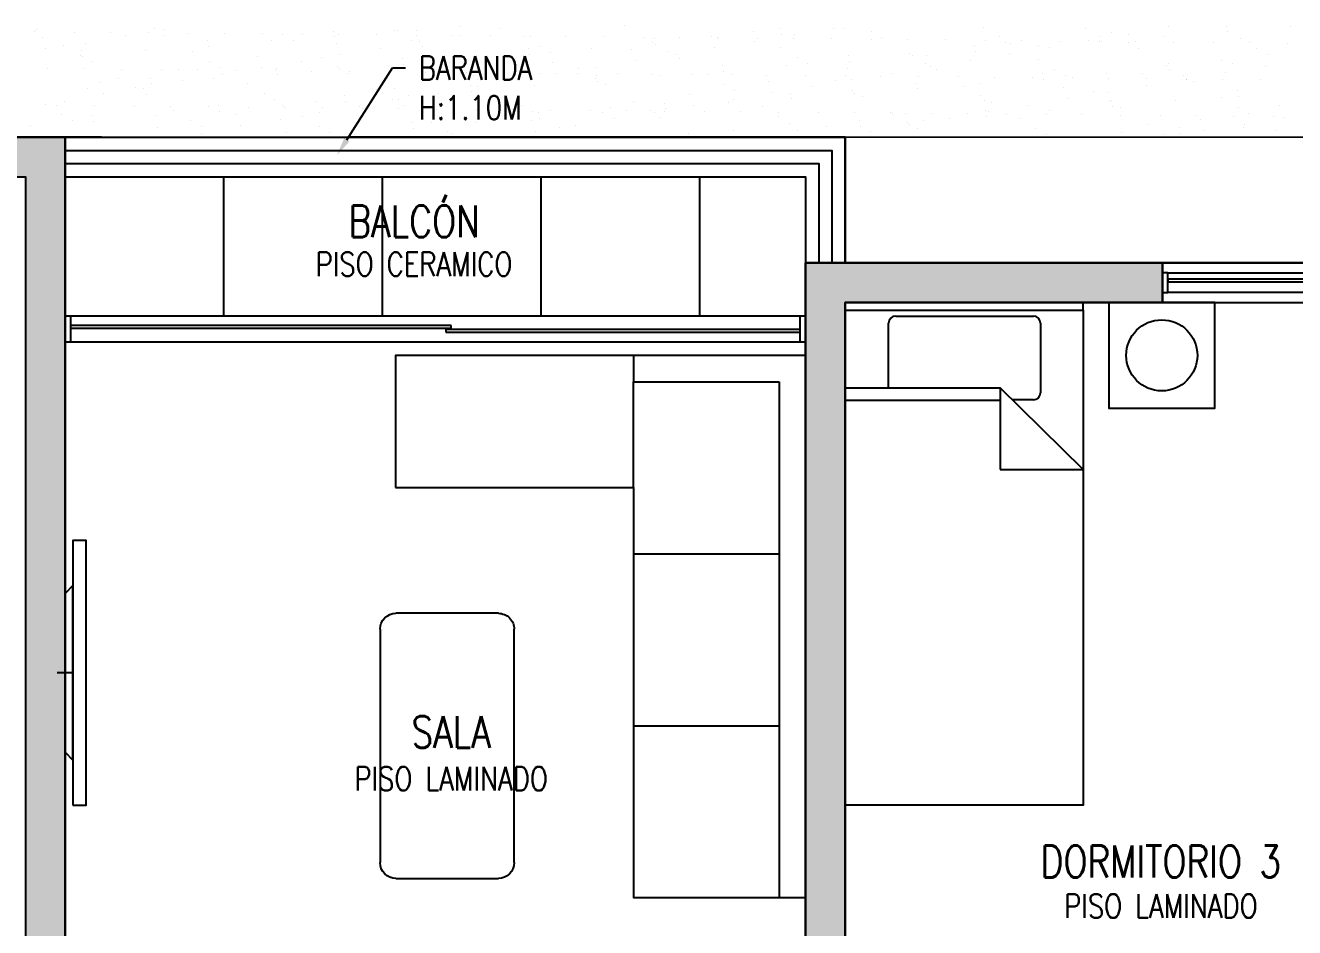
# Model space of a CAD drawing. Header units: millimetres. Extents: x -3 to 53, y -269 to 39.
# Drawn here: x 12 to 16.799, y 33.062 to 36.472 of the extents above; entities that cross this region are included whole.
import ezdxf
from ezdxf import colors
from ezdxf.entities.mleader import LeaderData, LeaderLine
from ezdxf.enums import TextEntityAlignment as Align
from ezdxf.math import Vec2, Vec3
from ezdxf.xclip import XClip

# ---------------------------------------------------------------- set-up
doc = ezdxf.new("R2010")
doc.units = ezdxf.units.MM
doc.header["$LTSCALE"] = 15
doc.header["$XCLIPFRAME"] = 2
doc.linetypes.add('ACAD_ISO07W100', pattern=[3, 0, -3])
doc.linetypes.add('HIDDEN2', pattern=[0.1875, 0.125, -0.0625])
doc.layers.get('0').update_dxf_attribs({"color": 250})
for name, color, linetype in [('A-BARANDAS', 250, 'Continuous'), ('A-EST HATCH', 250, 'Continuous'), ('A-EST PLACAS', 250, 'Continuous'), ('A-EST VIGAS', 250, 'HIDDEN2'), ('A-HATCH', 250, 'Continuous'), ('A-MOBILIARIO', 250, 'Continuous'), ('A-MURO BAJO', 251, 'Continuous'), ('A-PROYECCIONES', 250, 'HIDDEN2'), ('A-TEXTO-ACABADO PISO', 250, 'Continuous'), ('A-TEXTO-AMBIENTE', 252, 'Continuous'), ('A-TEXTO-INDICACIONES', 250, 'Continuous'), ('DLP_MOBILIARIO FIJO', 250, 'Continuous'), ('DLP_VERDE', 250, 'Continuous')]:
    doc.layers.add(name, color=color, linetype=linetype)
doc.layers.add('A-MUROS', color=252, linetype='Continuous', lineweight=30)
doc.styles.add('R80', font='ARIALN.TTF', dxfattribs={"height": 2.03})
doc.styles.add('ROMANS', font='romans.shx', dxfattribs={"width": 0.8})
doc.styles.add('TXT_COTAS', font='romans.shx', dxfattribs={"width": 0.8})

# ---------------------------------------------------------------- blocks, each defined once
blk = doc.blocks.new('A$C9f73720c')
at = {"layer": 'A-MURO BAJO'}
blk.add_line((40.2339, 92.2777, 0), (45.2023, 108.5564, 0), dxfattribs=at)
at = {"layer": 'DLP_VERDE', "linetype": 'Continuous'}
for p, q in [((42.981, 102.7139), (42.981, 102.7139)), ((43.0391, 102.6844), (43.0391, 102.6844)), ((43.0246, 102.568), (43.0246, 102.568)), ((43.059, 102.5996), (43.059, 102.5996)), ((43.0978, 102.5797), (43.0978, 102.5797)), ((43.2577, 102.5867), (43.2577, 102.5867)), ((43.3021, 102.5886), (43.3021, 102.5886)), ((42.9709, 102.5188), (42.9709, 102.5188)), ((42.9957, 102.5466), (42.9957, 102.5466)), ((43.142, 102.5473), (43.142, 102.5473)), ((43.2903, 102.5543), (43.2903, 102.5543)), ((43.3418, 102.5492), (43.3418, 102.5492)), ((42.9108, 102.483), (42.9108, 102.483)), ((42.9328, 102.4801), (42.9328, 102.4801)), ((43.252, 102.4669), (43.252, 102.4669)), ((42.9551, 102.4177), (42.9551, 102.4177)), ((43.0312, 102.4275), (43.0312, 102.4275)), ((43.0518, 102.4645), (43.0518, 102.4645)), ((43.0756, 102.4294), (43.0756, 102.4294)), ((43.1558, 102.4508), (43.1558, 102.4508)), ((43.1779, 102.4479), (43.1779, 102.4479)), ((43.2176, 102.4353), (43.2176, 102.4353)), ((43.2843, 102.4385), (43.2843, 102.4385)), ((43.2969, 102.4322), (43.2969, 102.4322)), ((43.0985, 102.4095), (43.0985, 102.4095)), ((43.1638, 102.3861), (43.1638, 102.3861)), ((43.2448, 102.4102), (43.2448, 102.4102)), ((43.0578, 102.2793), (43.0578, 102.2793)), ((43.0579, 102.2806), (43.0579, 102.2806)), ((43.074, 102.3038), (43.074, 102.3038)), ((43.2177, 102.2863), (43.2177, 102.2863)), ((43.2621, 102.2882), (43.2621, 102.2882)), ((42.8491, 102.2702), (42.8491, 102.2702)), ((42.8777, 102.2473), (42.8777, 102.2473)), ((42.9096, 102.2736), (42.9096, 102.2736)), ((42.9817, 102.2336), (42.9817, 102.2336)), ((43.0037, 102.2307), (43.0037, 102.2307)), ((43.0396, 102.2723), (43.0396, 102.2723)), ((43.2014, 102.2724), (43.2014, 102.2724)), ((42.9859, 102.223), (42.9859, 102.223)), ((43.1227, 102.215), (43.1227, 102.215)), ((43.2267, 102.2013), (43.2267, 102.2013)), ((43.2487, 102.1984), (43.2487, 102.1984)), ((42.8662, 102.1358), (42.8662, 102.1358)), ((42.8961, 102.1407), (42.8961, 102.1407)), ((43.0124, 102.1365), (43.0124, 102.1365)), ((43.1607, 102.1435), (43.1607, 102.1435)), ((43.2326, 102.1396), (43.2326, 102.1396)), ((42.8313, 102.1201), (42.8313, 102.1201)), ((42.8617, 102.1092), (42.8617, 102.1092)), ((42.9912, 102.1271), (42.9912, 102.1271)), ((43.0356, 102.129), (43.0356, 102.129)), ((43.1789, 102.0903), (43.1789, 102.0903)), ((42.8079, 102.06), (42.8079, 102.06)), ((42.8075, 102.0164), (42.8075, 102.0164)), ((42.8255, 102.0069), (42.8255, 102.0069)), ((42.8296, 102.0135), (42.8296, 102.0135)), ((42.9485, 101.9978), (42.9485, 101.9978)), ((42.969, 101.9987), (42.969, 101.9987)), ((43.0891, 102.008), (43.0891, 102.008)), ((43.1153, 101.9994), (43.1153, 101.9994)), ((43.1777, 101.9859), (43.1777, 101.9859)), ((42.7647, 101.9679), (42.7647, 101.9679)), ((42.8091, 101.9698), (42.8091, 101.9698)), ((43.0178, 101.9789), (43.0178, 101.9789)), ((43.0525, 101.9841), (43.0525, 101.9841)), ((43.0547, 101.9765), (43.0547, 101.9765)), ((43.0746, 101.9812), (43.0746, 101.9812)), ((43.0009, 101.9273), (43.0009, 101.9273)), ((42.7801, 101.8628), (42.7801, 101.8628)), ((42.9111, 101.845), (42.9111, 101.845)), ((42.9284, 101.8698), (42.9284, 101.8698)), ((43.0718, 101.8616), (43.0718, 101.8616)), ((42.7914, 101.8197), (42.7914, 101.8197)), ((42.8767, 101.8135), (42.8767, 101.8135)), ((42.9512, 101.8267), (42.9512, 101.8267)), ((42.9956, 101.8287), (42.9956, 101.8287)), ((42.7744, 101.7806), (42.7744, 101.7806)), ((42.823, 101.7642), (42.823, 101.7642)), ((42.8784, 101.7669), (42.8784, 101.7669)), ((42.9004, 101.764), (42.9004, 101.764)), ((43.0194, 101.7484), (43.0194, 101.7484)), ((42.7366, 101.725), (42.7366, 101.725)), ((42.8829, 101.7257), (42.8829, 101.7257)), ((43.0312, 101.7327), (43.0312, 101.7327)), ((43.1041, 101.7123), (43.1041, 101.7123)), ((42.6987, 101.6504), (42.6987, 101.6504)), ((42.7247, 101.6675), (42.7247, 101.6675)), ((42.7332, 101.6819), (42.7332, 101.6819)), ((42.7691, 101.6694), (42.7691, 101.6694)), ((42.9779, 101.6786), (42.9779, 101.6786)), ((43.0697, 101.6808), (43.0697, 101.6808)), ((43.0159, 101.6315), (43.0159, 101.6315)), ((42.645, 101.6011), (42.645, 101.6011)), ((42.696, 101.5962), (42.696, 101.5962)), ((42.8395, 101.5879), (42.8395, 101.5879)), ((42.9858, 101.5886), (42.9858, 101.5886)), ((42.7042, 101.5497), (42.7042, 101.5497)), ((42.7263, 101.5468), (42.7263, 101.5468)), ((42.7514, 101.5194), (42.7514, 101.5194)), ((42.8452, 101.5312), (42.8452, 101.5312)), ((42.8917, 101.5177), (42.8917, 101.5177)), ((42.9112, 101.5263), (42.9112, 101.5263)), ((42.9261, 101.5492), (42.9261, 101.5492)), ((42.9493, 101.5175), (42.9493, 101.5175)), ((42.9556, 101.5283), (42.9556, 101.5283)), ((42.9713, 101.5146), (42.9713, 101.5146)), ((42.7989, 101.4591), (42.7989, 101.4591)), ((42.838, 101.4684), (42.838, 101.4684)), ((42.6506, 101.452), (42.6506, 101.452)), ((42.9423, 101.4508), (42.9423, 101.4508)), ((42.6847, 101.3671), (42.6847, 101.3671)), ((42.7292, 101.3691), (42.7292, 101.3691)), ((42.7482, 101.3862), (42.7482, 101.3862)), ((42.9379, 101.3782), (42.9379, 101.3782)), ((42.6071, 101.3142), (42.6071, 101.3142)), ((42.6711, 101.314), (42.6711, 101.314)), ((42.7138, 101.3546), (42.7138, 101.3546)), ((42.7534, 101.3149), (42.7534, 101.3149)), ((42.9017, 101.3219), (42.9017, 101.3219)), ((42.66, 101.3054), (42.66, 101.3054)), ((42.7751, 101.3003), (42.7751, 101.3003)), ((42.7971, 101.2974), (42.7971, 101.2974)), ((42.9161, 101.2817), (42.9161, 101.2817)), ((42.5702, 101.2231), (42.5702, 101.2231)), ((42.7114, 101.219), (42.7114, 101.219)), ((42.8712, 101.226), (42.8712, 101.226)), ((42.9067, 101.2219), (42.9067, 101.2219)), ((42.9157, 101.2279), (42.9157, 101.2279)), ((42.9412, 101.2535), (42.9412, 101.2535)), ((42.5358, 101.1916), (42.5358, 101.1916)), ((42.5665, 101.1854), (42.5665, 101.1854)), ((42.71, 101.1771), (42.71, 101.1771)), ((42.853, 101.1727), (42.853, 101.1727)), ((42.8562, 101.1778), (42.8562, 101.1778)), ((42.4969, 101.0968), (42.4969, 101.0968)), ((42.6009, 101.0831), (42.6009, 101.0831)), ((42.623, 101.0802), (42.623, 101.0802)), ((42.7632, 101.0904), (42.7632, 101.0904)), ((42.8979, 101.0778), (42.8979, 101.0778)), ((42.4849, 101.0598), (42.4849, 101.0598)), ((42.521, 101.0412), (42.521, 101.0412)), ((42.6448, 101.0668), (42.6448, 101.0668)), ((42.6693, 101.0483), (42.6693, 101.0483)), ((42.6892, 101.0687), (42.6892, 101.0687)), ((42.7288, 101.0589), (42.7288, 101.0589)), ((42.742, 101.0645), (42.742, 101.0645)), ((42.8128, 101.04), (42.8128, 101.04)), ((42.846, 101.0508), (42.846, 101.0508)), ((42.868, 101.0479), (42.868, 101.0479)), ((42.6751, 101.0096), (42.6751, 101.0096)), ((42.4627, 100.9095), (42.4627, 100.9095)), ((42.4776, 100.9035), (42.4776, 100.9035)), ((42.5508, 100.8958), (42.5508, 100.8958)), ((42.5853, 100.9273), (42.5853, 100.9273)), ((42.6239, 100.9041), (42.6239, 100.9041)), ((42.6714, 100.9186), (42.6714, 100.9186)), ((42.7722, 100.9112), (42.7722, 100.9112)), ((42.8313, 100.9256), (42.8313, 100.9256)), ((42.4268, 100.8659), (42.4268, 100.8659)), ((42.4488, 100.863), (42.4488, 100.863)), ((42.4971, 100.8466), (42.4971, 100.8466)), ((42.5678, 100.8473), (42.5678, 100.8473)), ((42.6718, 100.8336), (42.6718, 100.8336)), ((42.6938, 100.8307), (42.6938, 100.8307)), ((42.7782, 100.7946), (42.7782, 100.7946)), ((42.8128, 100.815), (42.8128, 100.815)), ((42.4073, 100.7643), (42.4073, 100.7643)), ((42.437, 100.7746), (42.437, 100.7746)), ((42.4449, 100.7594), (42.4449, 100.7594)), ((42.5804, 100.7664), (42.5804, 100.7664)), ((42.6048, 100.7664), (42.6048, 100.7664)), ((42.6492, 100.7683), (42.6492, 100.7683)), ((42.7267, 100.767), (42.7267, 100.767)), ((42.7438, 100.7631), (42.7438, 100.7631)), ((42.6901, 100.7139), (42.6901, 100.7139)), ((42.3783, 100.6072), (42.3783, 100.6072)), ((42.3915, 100.6304), (42.3915, 100.6304)), ((42.3936, 100.6301), (42.3936, 100.6301)), ((42.4227, 100.6091), (42.4227, 100.6091)), ((42.4976, 100.6164), (42.4976, 100.6164)), ((42.5197, 100.6135), (42.5197, 100.6135)), ((42.5398, 100.6375), (42.5398, 100.6375)), ((42.5659, 100.6001), (42.5659, 100.6001)), ((42.6003, 100.6316), (42.6003, 100.6316)), ((42.6314, 100.6182), (42.6314, 100.6182)), ((42.6387, 100.5978), (42.6387, 100.5978)), ((42.6833, 100.6292), (42.6833, 100.6292)), ((42.5121, 100.5508), (42.5121, 100.5508)), ((42.7427, 100.5841), (42.7427, 100.5841)), ((42.7647, 100.5812), (42.7647, 100.5812)), ((42.6427, 100.5004), (42.6427, 100.5004)), ((42.3481, 100.4927), (42.3481, 100.4927)), ((42.4049, 100.459), (42.4049, 100.459)), ((42.4223, 100.4685), (42.4223, 100.4685)), ((42.4944, 100.4933), (42.4944, 100.4933)), ((42.5648, 100.466), (42.5648, 100.466)), ((42.6092, 100.4679), (42.6092, 100.4679)), ((42.3879, 100.437), (42.3879, 100.437)), ((42.7051, 100.4181), (42.7051, 100.4181)), ((42.3075, 100.3638), (42.3075, 100.3638)), ((42.3235, 100.3992), (42.3235, 100.3992)), ((42.3342, 100.3877), (42.3342, 100.3877)), ((42.3455, 100.3963), (42.3455, 100.3963)), ((42.4509, 100.3556), (42.4509, 100.3556)), ((42.4645, 100.3806), (42.4645, 100.3806)), ((42.5685, 100.3669), (42.5685, 100.3669)), ((42.5905, 100.364), (42.5905, 100.364)), ((42.5972, 100.3562), (42.5972, 100.3562)), ((42.3383, 100.3068), (42.3383, 100.3068)), ((42.3827, 100.3087), (42.3827, 100.3087)), ((42.5914, 100.3178), (42.5914, 100.3178)), ((42.6153, 100.3358), (42.6153, 100.3358)), ((42.2444, 100.3055), (42.2444, 100.3055)), ((42.5809, 100.3043), (42.5809, 100.3043)), ((42.262, 100.2197), (42.262, 100.2197)), ((42.4103, 100.2267), (42.4103, 100.2267)), ((42.5271, 100.255), (42.5271, 100.255)), ((42.5538, 100.2185), (42.5538, 100.2185)), ((42.2903, 100.1634), (42.2903, 100.1634)), ((42.4374, 100.1728), (42.4374, 100.1728)), ((42.5248, 100.1656), (42.5248, 100.1656)), ((42.5692, 100.1676), (42.5692, 100.1676)), ((42.3649, 100.1586), (42.3649, 100.1586)), ((42.3943, 100.1497), (42.3943, 100.1497)), ((42.4029, 100.1412), (42.4029, 100.1412)), ((42.4164, 100.1468), (42.4164, 100.1468)), ((42.5354, 100.1312), (42.5354, 100.1312)), ((42.2186, 100.0819), (42.2186, 100.0819)), ((42.3492, 100.092), (42.3492, 100.092)), ((42.3648, 100.0826), (42.3648, 100.0826)), ((42.5131, 100.0896), (42.5131, 100.0896)), ((42.225, 99.9782), (42.225, 99.9782)), ((42.2594, 100.0097), (42.2594, 100.0097)), ((42.2983, 100.0064), (42.2983, 100.0064)), ((42.3427, 100.0083), (42.3427, 100.0083)), ((42.5514, 100.0175), (42.5514, 100.0175)), ((42.1712, 99.9289), (42.1712, 99.9289)), ((42.1779, 99.953), (42.1779, 99.953)), ((42.2202, 99.9325), (42.2202, 99.9325)), ((42.2422, 99.9296), (42.2422, 99.9296)), ((42.3214, 99.9448), (42.3214, 99.9448)), ((42.4677, 99.9455), (42.4677, 99.9455)), ((42.5422, 99.9593), (42.5422, 99.9593)), ((42.3612, 99.914), (42.3612, 99.914)), ((42.4524, 99.877), (42.4524, 99.877)), ((42.4652, 99.9003), (42.4652, 99.9003)), ((42.4872, 99.8974), (42.4872, 99.8974)), ((42.1162, 99.8491), (42.1162, 99.8491)), ((42.3249, 99.8583), (42.3249, 99.8583)), ((42.418, 99.8455), (42.418, 99.8455)), ((42.4848, 99.8652), (42.4848, 99.8652)), ((42.5292, 99.8672), (42.5292, 99.8672)), ((42.1325, 99.8089), (42.1325, 99.8089)), ((42.2808, 99.8159), (42.2808, 99.8159)), ((42.3642, 99.7962), (42.3642, 99.7962)), ((42.4242, 99.8077), (42.4242, 99.8077)), ((42.0681, 99.7124), (42.0681, 99.7124)), ((42.0984, 99.6991), (42.0984, 99.6991)), ((42.187, 99.6968), (42.187, 99.6968)), ((42.24, 99.6824), (42.24, 99.6824)), ((42.2583, 99.706), (42.2583, 99.706)), ((42.2744, 99.7139), (42.2744, 99.7139)), ((42.2911, 99.6831), (42.2911, 99.6831)), ((42.3027, 99.708), (42.3027, 99.708)), ((42.089, 99.6711), (42.089, 99.6711)), ((42.2353, 99.6718), (42.2353, 99.6718)), ((42.3131, 99.6802), (42.3131, 99.6802)), ((42.3836, 99.6788), (42.3836, 99.6788)), ((42.4321, 99.6645), (42.4321, 99.6645)), ((42.1863, 99.6332), (42.1863, 99.6332)), ((42.0318, 99.5468), (42.0318, 99.5468)), ((42.0484, 99.5422), (42.0484, 99.5422)), ((42.0762, 99.5488), (42.0762, 99.5488)), ((42.0965, 99.5509), (42.0965, 99.5509)), ((42.2849, 99.5579), (42.2849, 99.5579)), ((42.433, 99.5497), (42.433, 99.5497)), ((42.4448, 99.5649), (42.4448, 99.5649)), ((42.0621, 99.5193), (42.0621, 99.5193)), ((42.1919, 99.534), (42.1919, 99.534)), ((42.3382, 99.5347), (42.3382, 99.5347)), ((42.3792, 99.5005), (42.3792, 99.5005)), ((42.0083, 99.4701), (42.0083, 99.4701)), ((42.0129, 99.4796), (42.0129, 99.4796)), ((42.1169, 99.4659), (42.1169, 99.4659)), ((42.1389, 99.463), (42.1389, 99.463)), ((42.2579, 99.4473), (42.2579, 99.4473)), ((42.003, 99.3981), (42.003, 99.3981)), ((42.0584, 99.3987), (42.0584, 99.3987)), ((42.1513, 99.4051), (42.1513, 99.4051)), ((42.2183, 99.4057), (42.2183, 99.4057)), ((42.2627, 99.4076), (42.2627, 99.4076)), ((42.2894, 99.4182), (42.2894, 99.4182)), ((42.2947, 99.3969), (42.2947, 99.3969)), ((42.3619, 99.4336), (42.3619, 99.4336)), ((42.384, 99.4307), (42.384, 99.4307)), ((42.255, 99.3867), (42.255, 99.3867)), ((42.2013, 99.3374), (42.2013, 99.3374)), ((41.9595, 99.2603), (41.9595, 99.2603)), ((42.1058, 99.261), (42.1058, 99.261)), ((42.1115, 99.2551), (42.1115, 99.2551)), ((42.2449, 99.2575), (42.2449, 99.2575)), ((42.2541, 99.268), (42.2541, 99.268)), ((41.9427, 99.2487), (41.9427, 99.2487)), ((41.9648, 99.2458), (41.9648, 99.2458)), ((41.9918, 99.2464), (41.9918, 99.2464)), ((42.0362, 99.2484), (42.0362, 99.2484)), ((42.0771, 99.2236), (42.0771, 99.2236)), ((42.0838, 99.2301), (42.0838, 99.2301)), ((42.1878, 99.2164), (42.1878, 99.2164)), ((42.2098, 99.2135), (42.2098, 99.2135)), ((42.0233, 99.1743), (42.0233, 99.1743)), ((42.3288, 99.1979), (42.3288, 99.1979)), ((41.9189, 99.1314), (41.9189, 99.1314)), ((42.0624, 99.1232), (42.0624, 99.1232)), ((42.2086, 99.1239), (42.2086, 99.1239)), ((42.2227, 99.1072), (42.2227, 99.1072)), ((42.3045, 99.1224), (42.3045, 99.1224)), ((41.8991, 99.0605), (41.8991, 99.0605)), ((41.9335, 99.0921), (41.9335, 99.0921)), ((42.0184, 99.0983), (42.0184, 99.0983)), ((42.1783, 99.1053), (42.1783, 99.1053)), ((42.2701, 99.0909), (42.2701, 99.0909)), ((41.9096, 99.0129), (41.9096, 99.0129)), ((42.2163, 99.0416), (42.2163, 99.0416)), ((41.8734, 98.9873), (41.8734, 98.9873)), ((42.0136, 98.9992), (42.0136, 98.9992)), ((42.0217, 98.9943), (42.0217, 98.9943)), ((42.0356, 98.9963), (42.0356, 98.9963)), ((42.1546, 98.9807), (42.1546, 98.9807)), ((42.1652, 98.9861), (42.1652, 98.9861)), ((42.2586, 98.967), (42.2586, 98.967)), ((41.9518, 98.9461), (41.9518, 98.9461)), ((41.9962, 98.948), (41.9962, 98.948)), ((42.0921, 98.9278), (42.0921, 98.9278)), ((42.1265, 98.9594), (42.1265, 98.9594)), ((42.2049, 98.9571), (42.2049, 98.9571)), ((42.0384, 98.8786), (42.0384, 98.8786)), ((41.83, 98.8495), (41.83, 98.8495)), ((41.9763, 98.8502), (41.9763, 98.8502)), ((42.1246, 98.8572), (42.1246, 98.8572)), ((41.8394, 98.782), (41.8394, 98.782)), ((41.8615, 98.7791), (41.8615, 98.7791)), ((41.9486, 98.7963), (41.9486, 98.7963)), ((41.9785, 98.7979), (41.9785, 98.7979)), ((42.1383, 98.8049), (42.1383, 98.8049)), ((42.1827, 98.8068), (42.1827, 98.8068)), ((41.9142, 98.7648), (41.9142, 98.7648)), ((41.9805, 98.7635), (41.9805, 98.7635)), ((42.0845, 98.7498), (42.0845, 98.7498)), ((42.1065, 98.7469), (42.1065, 98.7469)), ((41.7894, 98.7207), (41.7894, 98.7207)), ((41.8604, 98.7155), (41.8604, 98.7155)), ((41.9328, 98.7124), (41.9328, 98.7124)), ((42.0791, 98.7131), (42.0791, 98.7131)), ((41.752, 98.6387), (41.752, 98.6387)), ((41.7706, 98.6332), (41.7706, 98.6332)), ((41.9118, 98.6457), (41.9118, 98.6457)), ((41.9562, 98.6476), (41.9562, 98.6476)), ((42.1071, 98.6321), (42.1071, 98.6321)), ((42.1415, 98.6636), (42.1415, 98.6636)), ((42.165, 98.6567), (42.165, 98.6567)), ((41.7362, 98.6017), (41.7362, 98.6017)), ((41.8922, 98.5836), (41.8922, 98.5836)), ((42.0534, 98.5828), (42.0534, 98.5828)), ((41.7439, 98.5765), (41.7439, 98.5765)), ((41.8063, 98.5463), (41.8063, 98.5463)), ((41.9103, 98.5326), (41.9103, 98.5326)), ((42.0357, 98.5753), (42.0357, 98.5753)), ((41.7297, 98.4884), (41.7297, 98.4884)), ((41.9323, 98.5297), (41.9323, 98.5297)), ((41.9385, 98.4975), (41.9385, 98.4975)), ((41.9636, 98.5005), (41.9636, 98.5005)), ((42.0513, 98.514), (42.0513, 98.514)), ((42.0983, 98.5045), (42.0983, 98.5045)), ((41.7005, 98.4387), (41.7005, 98.4387)), ((41.8468, 98.4394), (41.8468, 98.4394)), ((41.9292, 98.469), (41.9292, 98.469)), ((41.995, 98.4464), (41.995, 98.4464)), ((41.8754, 98.4198), (41.8754, 98.4198)), ((41.712, 98.3383), (41.712, 98.3383)), ((41.8718, 98.3453), (41.8718, 98.3453)), ((41.9162, 98.3473), (41.9162, 98.3473)), ((41.6599, 98.3099), (41.6599, 98.3099)), ((41.7361, 98.3154), (41.7361, 98.3154)), ((41.7512, 98.3059), (41.7512, 98.3059)), ((41.7582, 98.3125), (41.7582, 98.3125)), ((41.7856, 98.3375), (41.7856, 98.3375)), ((41.8033, 98.3016), (41.8033, 98.3016)), ((41.8772, 98.2968), (41.8772, 98.2968)), ((41.9496, 98.3023), (41.9496, 98.3023)), ((41.6975, 98.2567), (41.6975, 98.2567)), ((41.9812, 98.2831), (41.9812, 98.2831)), ((42.0032, 98.2802), (42.0032, 98.2802)), ((41.8985, 98.1972), (41.8985, 98.1972)), ((41.9786, 98.2048), (41.9786, 98.2048)), ((41.6077, 98.1744), (41.6077, 98.1744)), ((41.6144, 98.1657), (41.6144, 98.1657)), ((41.6453, 98.1861), (41.6453, 98.1861)), ((41.6898, 98.188), (41.6898, 98.188)), ((41.7627, 98.1728), (41.7627, 98.1728)), ((41.9062, 98.1645), (41.9062, 98.1645)), ((41.9442, 98.1732), (41.9442, 98.1732)), ((41.8905, 98.124), (41.8905, 98.124)), ((41.948, 98.0473), (41.948, 98.0473))]:
    blk.add_line(p, q, dxfattribs=at)
at = {"style": 'R80'}
for height, rotation, p in [(0.09, 0.009, (39.554, 141.0046, 0)), (0.09, 0.009, (45.7984, 139.3226, 0)), (0.09, 0.009, (50.4634, 135.3578, 0)), (0.09, 0.009, (41.9784, 129.0436, 0)), (0.09, 0.009, (37.8409, 128.6089, 0)), (0.09, 0.009, (35.483, 116.3582, 0)), (0.09, 0.009, (38.5607, 113.6321, 0)), (0.09, 0.009, (45.1292, 84.3757, 0)), (0.09, 0.009, (43.9111, 83.9335, 0)), (0.09, 0.009, (43.1485, 83.401, 0)), (0.09, 0.009, (28.0067, 80.1071, 0)), (0.09, 0.009, (44.3753, 79.9046, 0)), (0.09, 0.009, (55.151, 79.2173, 0)), (0.09, 0.009, (38.2608, 76.0049)), (0.09, 0.009, (39.0036, 75.5558)), (0.09, 0.009, (27.5137, 75.2133, 0)), (0.09, 0.009, (27.5137, 75.2133, 0)), (0.09, 0.009, (39.8519, 75.1543)), (0.09, 0.009, (25.3599, 70.2709, 0)), (0.09, 0.009, (32.1646, 69.192, 0)), (0.09, 0.009, (32.1646, 69.192, 0)), (0.09, 0.009, (26.9947, 68.6392, 0)), (0.09, 0.009, (59.8504, 67.3859, 0)), (0.09, 0.009, (24.839, 65.5107, 0)), (0.09, 0.009, (24.839, 65.5107, 0)), (0.09, 0.009, (33.5008, 60.261, 0)), (0.09, 0.009, (33.5008, 60.261, 0)), (0.09, 347.3908, (17.1069, 59.2726, 0)), (0.09, 0.009, (26.4708, 59.2035, 0)), (0.09, 0.009, (26.4708, 59.2035, 0)), (0.09, 0.009, (23.1216, 58.7685, 0)), (0.09, 0.009, (23.1216, 58.7685, 0)), (0.09, 0.009, (27.6632, 55.3959, 0)), (0.09, 0.009, (27.6632, 55.3959, 0)), (0.09, 0.009, (22.2239, 54.9818, 0)), (0.09, 0.009, (22.2239, 54.9818, 0)), (0.09, 0.009, (65.7174, 53.5803, 0)), (0.09, 0.009, (38.377, 51.7166, 0)), (0.09, 0.009, (38.377, 51.7166, 0)), (0.09, 0.009, (21.0294, 51.3767, 0)), (0.09, 0.009, (21.0294, 51.3767, 0)), (0.09, 0.009, (29.4091, 50.8876, 0)), (0.09, 0.009, (29.4091, 50.8876, 0)), (0.09, 0.009, (22.5184, 48.0808, 0)), (0.09, 0.009, (22.5184, 48.0808, 0)), (0.09, 0.009, (32.8305, 47.9478, 0)), (0.09, 0.009, (38.6414, 47.9238, 0)), (0.09, 1.5576, (45.5013, 47.0033, 0)), (0.09, 1.5576, (45.5013, 47.0033, 0)), (0.09, 1.5576, (42.9613, 45.8781, 0)), (0.09, 0.009, (31.2252, 43.4352, 0)), (0.09, 0.009, (31.2252, 43.4352, 0)), (0.09, 0.009, (24.8291, 43.3056, 0)), (0.09, 0.009, (24.8291, 43.3056, 0)), (0.09, 0.009, (28.8684, 42.6092, 0)), (0.09, 0.009, (28.8684, 42.6092, 0)), (0.09, 0.009, (46.0815, 42.4048, 0)), (0.09, 0.009, (19.0307, 42.0559, 0)), (0.09, 0.009, (19.0307, 42.0559, 0)), (0.09, 0.009, (70.9067, 41.0329, 0)), (0.09, 0.009, (22.7765, 38.7407, 0)), (0.09, 0.009, (22.7765, 38.7407, 0)), (0.09, 0.009, (17.8952, 37.4624, 0)), (0.09, 0.009, (17.8952, 37.4624, 0)), (0.09, 0.009, (25.8226, 33.2142, 0)), (0.09, 0.009, (21.5027, 31.2754, 0)), (0.1403, 0.009, (43.0178, 29.8778, 0)), (0.09, 0.009, (24.3978, 29.2659, 0)), (0.09, 0.009, (49.7565, 29.0287, 0)), (0.09, 0.009, (16.51, 28.4123, 0)), (0.09, 0.009, (16.51, 28.4123, 0)), (0.09, 0.009, (40.7946, 24.893, 0)), (0.09, 0.009, (18.1268, 23.6374, 0)), (0.09, 0.009, (20.346, 20.3291, 0)), (0.09, 0.009, (38.3365, 19.4632, 0)), (0.09, 0.009, (18.2869, 15.9828, 0)), (0.09, 0.009, (36.6694, 12.5977, 0)), (0.09, 337.7998, (24.7536, 11.2334, 0)), (0.09, 0.009, (33.5928, 10.3508, 0)), (0.09, 337.7998, (21.6109, 10.1247, 0)), (0.09, 337.7998, (16.5605, 9.5998, 0)), (0.09, 337.7998, (29.9414, 8.9534, 0)), (0.09, 337.7998, (31.6402, 7.9561, 0)), (0.09, 337.7998, (26.736, 7.7966, 0)), (0.09, 337.7998, (32.0288, 7.0232, 0)), (0.09, 0.009, (23.3239, 5.5763, 0)), (0.09, 0.009, (16.5347, 5.5678, 0)), (0.09, 0.009, (34.4718, 3.6379, 0))]:
    blk.add_attdef('N.P.T.+0.00', text='', height=height, rotation=rotation, dxfattribs=at).set_placement(p, align=Align.MIDDLE_CENTER)
for p in [(49.9263, 138.2431, 0), (56.6904, 136.252, 0), (60.5336, 135.5237, 0), (42.6322, 135.1839), (46.2516, 126.9171), (35.1548, 97.8545, 0), (31.2618, 93.9445, 0), (17.9393, 86.8861, 0), (34.7444, 85.6148, 0), (35.5048, 81.4636, 0), (34.6534, 76.9929, 0), (59.6668, 73.2509), (40.4113, 65.8421, 0), (43.5611, 65.2125, 0), (64.4681, 61.3857), (43.9111, 51.4927, 0), (32.9744, 51.0828, 0), (48.0327, 50.0735, 0), (69.3242, 50.0814, 0), (52.9599, 39.4701, 0), (74.4159, 35.7467, 0)]:
    blk.add_attdef('N.P.T.+0.00', text='', height=0.2109, dxfattribs=at).set_placement(p, align=Align.MIDDLE_CENTER)
blk = doc.blocks.new('est_P1')
at = {"layer": 'A-EST HATCH'}
h = blk.add_hatch(color=256, dxfattribs=at)
h.dxf.hatch_style = 1
h.paths.add_polyline_path([(-9.144, -13.7899), (-9.144, -7.725), (-10.644, -7.725), (-10.644, -8.475), (-10.794, -8.475), (-10.794, -7.525), (-8.994, -7.525), (-8.994, -8.4), (-7.494, -8.4), (-7.494, -7.9), (-7.344, -7.9), (-7.344, -8.6), (-8.994, -8.6), (-8.994, -13.7899)])
h.paths.add_polyline_path([(-30.244, -3.725), (-28.644, -3.725), (-28.644, -0.625), (-29.844, -0.625), (-29.844, -0.475), (-28.494, -0.475), (-28.494, -3.875), (-30.244, -3.875)])
h.paths.add_polyline_path([(-31.044, -0.475), (-31.194, -0.475), (-31.194, -3.875), (-31.044, -3.875)])
h.paths.add_polyline_path([(-36.544, 0), (-36.844, 0), (-36.844, -0.15), (-36.694, -0.15), (-36.694, -3.225), (-36.544, -3.225)])
h.paths.add_polyline_path([(-33.594, -0.625), (-33.594, -3.725), (-31.994, -3.725), (-31.994, -3.875), (-33.744, -3.875), (-33.744, -0.475), (-32.394, -0.475), (-32.394, -0.625)])
h.paths.add_polyline_path([(-42.844, -0.15), (-43.444, -0.15), (-43.444, 0), (-42.694, 0), (-42.694, -3.4), (-43.844, -3.4), (-43.844, -3.25), (-42.844, -3.25)])
h.paths.add_polyline_path([(-44.644, 0), (-44.644, -3.4), (-44.794, -3.4), (-44.794, 0)])
h.paths.add_polyline_path([(-45.594, -3.25), (-47.194, -3.25), (-47.194, -0.15), (-45.994, -0.15), (-45.994, 0), (-47.344, 0), (-47.344, -3.4), (-45.594, -3.4)])
h.paths.add_polyline_path([(-42.844, -13.7), (-43.444, -13.7), (-43.444, -13.85), (-42.694, -13.85), (-42.694, -10.45), (-43.844, -10.45), (-43.844, -10.6), (-42.844, -10.6)])
h.paths.add_polyline_path([(-44.644, -13.85), (-44.644, -10.45), (-44.794, -10.45), (-44.794, -13.85)])
h.paths.add_polyline_path([(-45.594, -10.6), (-47.194, -10.6), (-47.194, -13.7), (-45.994, -13.7), (-45.994, -13.85), (-47.344, -13.85), (-47.344, -10.45), (-45.594, -10.45)])
h.paths.add_polyline_path([(-39.994, -10.35), (-39.844, -10.35), (-39.844, -13.6999), (-39.694, -13.6999), (-39.694, -13.8499), (-39.994, -13.8499)])
h.paths.add_polyline_path([(-30.244, -10.125), (-28.644, -10.125), (-28.644, -13.225), (-29.844, -13.225), (-29.844, -13.375), (-28.494, -13.375), (-28.494, -9.975), (-30.244, -9.975)])
h.paths.add_polyline_path([(-31.044, -13.375), (-31.194, -13.375), (-31.194, -9.975), (-31.044, -9.975)])
h.paths.add_polyline_path([(-36.544, -13.85), (-36.844, -13.8499), (-36.844, -13.7), (-36.694, -13.7), (-36.694, -10.625), (-36.544, -10.625)])
h.paths.add_polyline_path([(-33.594, -13.225), (-33.594, -10.125), (-31.994, -10.125), (-31.994, -9.975), (-33.744, -9.975), (-33.744, -13.375), (-32.394, -13.375), (-32.394, -13.225)])
h.paths.add_polyline_path([(-17.094, -3.725), (-18.694, -3.725), (-18.694, -0.625), (-17.494, -0.625), (-17.494, -0.475), (-18.844, -0.475), (-18.844, -3.875), (-17.094, -3.875)])
h.paths.add_polyline_path([(-16.294, -0.475), (-16.144, -0.475), (-16.144, -3.875), (-16.294, -3.875)])
h.paths.add_polyline_path([(-10.494, 0), (-10.494, -0.15), (-10.644, -0.15), (-10.644, -3.225), (-10.794, -3.225), (-10.794, 0)])
h.paths.add_polyline_path([(-13.744, -0.625), (-13.744, -3.725), (-15.344, -3.725), (-15.344, -3.875), (-13.594, -3.875), (-13.594, -0.475), (-14.944, -0.475), (-14.944, -0.625)])
h.paths.add_polyline_path([(-8.994, -5.25), (-7.344, -5.25), (-7.344, -5.95), (-7.494, -5.95), (-7.494, -5.45), (-8.994, -5.45), (-8.994, -6.325), (-10.794, -6.325), (-10.794, -5.375), (-10.644, -5.375), (-10.644, -6.125), (-9.144, -6.125), (-9.144, -0.06), (-8.994, -0.06)])
h.paths.add_polyline_path([(-4.494, -0.15), (-3.894, -0.15), (-3.894, 0), (-4.644, 0), (-4.644, -3.4), (-3.494, -3.4), (-3.494, -3.25), (-4.494, -3.25)])
h.paths.add_polyline_path([(-2.694, 0), (-2.694, -3.4), (-2.544, -3.4), (-2.544, 0)])
h.paths.add_polyline_path([(-1.744, -3.25), (-0.144, -3.25), (-0.144, -0.15), (-1.344, -0.15), (-1.344, 0), (0.006, 0), (0.006, -3.4), (-1.744, -3.4)])
h.paths.add_polyline_path([(-2.694, -13.85), (-2.694, -10.4499), (-2.544, -10.4499), (-2.544, -13.85)])
h.paths.add_polyline_path([(-1.744, -10.5999), (-0.144, -10.5999), (-0.144, -13.7), (-1.344, -13.7), (-1.344, -13.85), (0.006, -13.85), (0.006, -10.4499), (-1.744, -10.4499)])
h.paths.add_polyline_path([(-7.344, -10.35), (-7.494, -10.35), (-7.494, -13.6999), (-7.644, -13.6999), (-7.644, -13.8499), (-7.344, -13.85)])
h.paths.add_polyline_path([(-17.094, -10.125), (-18.694, -10.125), (-18.694, -13.225), (-17.494, -13.225), (-17.494, -13.375), (-18.844, -13.375), (-18.844, -9.975), (-17.094, -9.975)])
h.paths.add_polyline_path([(-16.294, -13.375), (-16.144, -13.375), (-16.144, -9.975), (-16.294, -9.975)])
h.paths.add_polyline_path([(-10.794, -13.85), (-10.494, -13.8499), (-10.494, -13.6999), (-10.644, -13.7), (-10.644, -10.625), (-10.794, -10.625)])
h.paths.add_polyline_path([(-13.744, -13.225), (-13.744, -10.125), (-15.344, -10.125), (-15.344, -9.975), (-13.594, -9.975), (-13.594, -13.375), (-14.944, -13.375), (-14.944, -13.225)])
h.paths.add_polyline_path([(-38.344, -7.525), (-36.544, -7.525), (-36.544, -8.475), (-36.694, -8.475), (-36.694, -7.725), (-38.194, -7.725), (-38.194, -13.7899), (-38.344, -13.7899), (-38.344, -8.6), (-39.994, -8.6), (-39.994, -7.9), (-39.844, -7.9), (-39.844, -8.4), (-38.344, -8.4)])
h.paths.add_polyline_path([(-4.644, -13.85), (-4.644, -10.4499), (-3.494, -10.4499), (-3.494, -10.5999), (-4.494, -10.5999), (-4.494, -13.7), (-3.894, -13.7), (-3.894, -13.85)])
h.paths.add_polyline_path([(-1.7407, -5.5), (-1.594, -5.5), (-1.594, -4.3), (-3.744, -4.3), (-3.744, -4.45), (-3.294, -4.45), (-3.294, -6.05), (-3.094, -6.05), (-3.094, -4.45), (-1.744, -4.45), (-1.744, -5.5)], flags=17)
h.paths.add_polyline_path([(-1.7407, -8.3499), (-1.594, -8.3499), (-1.594, -9.5499), (-3.744, -9.5499), (-3.744, -9.3999), (-3.294, -9.4), (-3.294, -7.8), (-3.094, -7.8), (-3.094, -9.4), (-1.744, -9.3999), (-1.744, -8.3499)], flags=17)
h.paths.add_polyline_path([(-7.494, -6.85), (-4.644, -6.85), (-4.644, -4.3), (-4.494, -4.3), (-4.494, -6.85), (-1.744, -6.85), (-1.744, -6.25), (-1.594, -6.25), (-1.594, -6.85), (1.156, -6.85), (1.156, -2.8), (1.356, -2.8), (1.356, -11.05), (1.156, -11.05), (1.156, -7), (-1.594, -7), (-1.594, -7.5999), (-1.744, -7.5999), (-1.744, -7), (-4.494, -7), (-4.494, -9.5499), (-4.644, -9.5499), (-4.644, -7), (-7.494, -7)])
h.paths.add_polyline_path([(-7.344, 0), (-7.344, -3.5), (-7.494, -3.5), (-7.494, -0.15), (-7.644, -0.15), (-7.644, 0)])
h.paths.add_polyline_path([(-38.344, -0.06), (-38.344, -5.25), (-39.994, -5.25), (-39.994, -5.95), (-39.844, -5.95), (-39.844, -5.45), (-38.344, -5.45), (-38.344, -6.325), (-36.544, -6.325), (-36.544, -5.375), (-36.694, -5.375), (-36.694, -6.125), (-38.194, -6.125), (-38.194, -0.06)])
h.paths.add_polyline_path([(-45.744, -6.85), (-48.494, -6.85), (-48.494, -2.8), (-48.694, -2.8), (-48.694, -11.0499), (-48.494, -11.0499), (-48.494, -6.9999), (-45.744, -7), (-45.744, -7.6), (-45.594, -7.6), (-45.594, -7), (-42.844, -7), (-42.844, -9.55), (-42.694, -9.55), (-42.694, -6.9999), (-39.8439, -6.9999), (-39.8439, -6.85), (-42.694, -6.85), (-42.694, -4.3), (-42.844, -4.3), (-42.844, -6.85), (-45.594, -6.85), (-45.594, -6.25), (-45.744, -6.25)])
h.paths.add_polyline_path([(-39.994, 0), (-39.694, 0), (-39.694, -0.15), (-39.844, -0.15), (-39.8439, -3.5), (-39.994, -3.5)])
h.paths.add_polyline_path([(-45.5972, -5.5), (-45.744, -5.5), (-45.744, -4.3), (-43.594, -4.3), (-43.594, -4.45), (-44.044, -4.45), (-44.044, -6.05), (-44.244, -6.05), (-44.244, -4.45), (-45.594, -4.45), (-45.594, -5.5)], flags=17)
h.paths.add_polyline_path([(-45.5972, -8.35), (-45.744, -8.35), (-45.744, -9.55), (-43.594, -9.55), (-43.594, -9.4), (-44.044, -9.4), (-44.044, -7.8), (-44.244, -7.8), (-44.244, -9.4), (-45.594, -9.4), (-45.594, -8.35)], flags=17)
h.paths.add_polyline_path([(-25.344, -6.325), (-25.494, -6.325), (-25.494, -2.625), (-25.344, -2.625)])
h.paths.add_polyline_path([(-21.094, -6.325), (-11.694, -6.325), (-11.694, -6.175), (-15.244, -6.175), (-15.244, -4.775), (-15.444, -4.775), (-15.444, -6.175), (-18.344, -6.175), (-18.344, -4.775), (-18.494, -4.775), (-18.494, -6.175), (-20.894, -6.175), (-20.894, -4.925), (-19.244, -4.925), (-19.244, -4.775), (-21.519, -4.775), (-21.519, -4.925), (-21.094, -4.925)])
h.paths.add_polyline_path([(-21.544, -6.325), (-23.544, -6.325), (-23.544, -6.175), (-21.694, -6.175), (-21.694, -2.775), (-23.544, -2.775), (-23.544, -2.625), (-21.694, -2.625), (-21.694, -0.475), (-20.844, -0.475), (-20.844, -0.625), (-21.544, -0.625)])
h.paths.add_polyline_path([(-26.244, -4.925), (-26.244, -6.325), (-35.644, -6.325), (-35.644, -6.175), (-32.094, -6.175), (-32.094, -4.775), (-31.894, -4.775), (-31.894, -6.175), (-28.994, -6.175), (-28.994, -4.775), (-28.844, -4.775), (-28.844, -6.175), (-26.444, -6.175), (-26.444, -4.925), (-28.094, -4.925), (-28.094, -4.775), (-25.899, -4.7733), (-25.899, -4.9233)])
h.paths.add_polyline_path([(-25.874, -0.6233), (-26.494, -0.625), (-26.494, -0.475), (-25.674, -0.4733), (-25.674, -6.3233), (-25.874, -6.3233)])
h.paths.add_polyline_path([(-25.674, -9.0983), (-25.674, -13.3733), (-26.494, -13.375), (-26.494, -13.225), (-25.874, -13.2233), (-25.874, -9.0983)])
h.paths.add_polyline_path([(-27.644, -9.075), (-27.644, -8.925), (-25.874, -8.9234), (-25.874, -7.6733), (-28.394, -7.675), (-28.394, -9.075), (-28.544, -9.075), (-28.544, -7.675), (-31.894, -7.675), (-31.894, -9.075), (-32.094, -9.075), (-32.094, -7.675), (-35.644, -7.675), (-35.644, -7.525), (-25.674, -7.5234), (-25.674, -9.0733)])
h.paths.add_polyline_path([(-19.694, -9.075), (-19.694, -8.925), (-21.494, -8.925), (-21.494, -7.675), (-18.944, -7.675), (-18.944, -9.075), (-18.794, -9.075), (-18.794, -7.675), (-15.444, -7.675), (-15.444, -9.075), (-15.244, -9.075), (-15.244, -7.675), (-11.694, -7.675), (-11.694, -7.525), (-21.694, -7.525), (-21.694, -9.075)])
h.paths.add_polyline_path([(-22.694, -12.8249), (-25.344, -12.825), (-25.344, -10.175), (-22.994, -10.175), (-22.994, -9.625), (-22.694, -9.625), (-22.694, -9.475), (-23.144, -9.475), (-23.144, -10.025), (-25.344, -10.025), (-25.344, -7.675), (-24.144, -7.675), (-24.144, -7.525), (-25.494, -7.525), (-25.494, -12.975), (-22.694, -12.975)])
h.paths.add_polyline_path([(-21.694, -13.375), (-20.844, -13.375), (-20.844, -13.225), (-21.544, -13.225), (-21.544, -9.1), (-21.694, -9.1)])
at = {"layer": 'A-EST PLACAS', "elevation": 0}
for points in [[(-36.544, 0), (-36.844, 0), (-36.844, -0.15), (-36.694, -0.15), (-36.694, -3.225), (-36.544, -3.225)], [(-33.594, -0.625), (-33.594, -3.725), (-31.994, -3.725), (-31.994, -3.875), (-33.744, -3.875), (-33.744, -0.475), (-32.394, -0.475), (-32.394, -0.625)]]:
    blk.add_lwpolyline(points, close=True, dxfattribs=at)
at = {"layer": 'A-EST VIGAS'}
blk.add_line((-31.194, -0.475, 0), (-32.394, -0.475, 0), dxfattribs=at)
at = {"layer": 'A-EST VIGAS', "elevation": 0}
blk.add_lwpolyline([(-33.594, -0.475), (-33.594, 0), (-36.544, 0)], dxfattribs=at)
blk = doc.blocks.new('A$C4BFA03A9')
for points in [[(0.06, -0.5), (0.11, -0.5), (0.11, 0.5), (0.06, 0.5)], [(0.03, -0.3), (0.06, -0.33), (0.06, 0.33), (0.03, 0.3)]]:
    blk.add_lwpolyline(points, close=True)
at = {"layer": 'A-PROYECCIONES', "ltscale": 0.15}
blk.add_line((0.06, 0), (0, 0), dxfattribs=at)
blk = doc.blocks.new('1 PLAZA')
for p, q in [((-0.2859, -0.3221), (-0.2859, -0.0781)), ((-0.2592, -0.0513), (0.2619, -0.0513)), ((0.2887, -0.0781), (0.2887, -0.3415)), ((-0.45, -0.3221), (0.1356, -0.3221)), ((0.45, -0.6318), (0.1356, -0.3221)), ((0.1356, -0.3221), (0.1356, -0.6318)), ((0.1356, -0.371), (-0.45, -0.371)), ((0.2619, -0.3683), (0.1825, -0.3683)), ((0.1356, -0.6318), (0.45, -0.6318))]:
    blk.add_line(p, q)
at = {"extrusion": (4.49068e-08, -3.60286e-08, 1), "elevation": 0}
blk.add_lwpolyline([(-0.45, -0.0287), (0.45, -0.0287), (0.45, 0), (-0.45, 0)], close=True, dxfattribs=at)
blk.add_lwpolyline([(-0.45, -1.9), (-0.45, -0.0287), (0.45, -0.0287), (0.45, -1.9)], close=True)
for centre, start, end in [((-0.2592, -0.0781), 90, 180), ((0.2619, -0.0781), 0, 90), ((0.2619, -0.3415), 270, 0)]:
    blk.add_arc(centre, 0.0267, start, end)
blk = doc.blocks.new('VELADOR')
blk.add_lwpolyline([(0, 0.4), (0, 0), (0.4, 0), (0.4, 0.4)], close=True)
blk.add_circle((0.2, 0.2), 0.1344)
blk = doc.blocks.new('VP.120')
at = {"layer": 'A-MURO BAJO'}
for p, q in [((0, 0), (1.2, 0)), ((0, -0.15), (1.2, -0.15))]:
    blk.add_line(p, q, dxfattribs=at)
at = {"layer": 'DLP_MOBILIARIO FIJO', "color": 251}
for p, q in [((0.02, -0.0375), (1.18, -0.0375)), ((1.18, -0.1125), (0.02, -0.1125))]:
    blk.add_line(p, q, dxfattribs=at)
at = {"layer": 'DLP_MOBILIARIO FIJO', "color": 6}
for points in [[(0, -0.1125), (0.02, -0.1125), (0.02, -0.0375), (0, -0.0375)], [(1.2, -0.1125), (1.18, -0.1125), (1.18, -0.0375), (1.2, -0.0375)]]:
    blk.add_lwpolyline(points, close=True, dxfattribs=at)
at = {"layer": 'DLP_MOBILIARIO FIJO', "elevation": 0}
for points in [[(0.61, -0.0625), (0.02, -0.0625), (0.02, -0.0725), (0.61, -0.0725)], [(0.59, -0.0875), (1.18, -0.0875), (1.18, -0.0775), (0.59, -0.0775)]]:
    blk.add_lwpolyline(points, close=True, dxfattribs=at)
blk = doc.blocks.new('SOFA SEC')
for p, q in [((0, 0.65), (0.1, 0.65)), ((0.1, 0.65), (0.1, 0.1)), ((0.5, 0.65), (0.1, 0.65)), ((0.75, 0.65), (0.75, 0.1)), ((1.4, 0.65), (1.4, 0.1)), ((0.1, 0.1), (2.05, 0.1))]:
    blk.add_line(p, q)
blk.add_lwpolyline([(0.5, 1.55), (0.5, 0.65), (2.05, 0.65), (2.05, 0), (0, 0), (0, 1.55)], close=True)
blk = doc.blocks.new('MESA CENTRO')
for p, q in [((-0.1937, 0), (0.1937, 0)), ((-0.2537, -0.9421), (-0.2537, -0.06)), ((0.2537, -0.06), (0.2537, -0.9421)), ((0.1937, -1.0021), (-0.1937, -1.0021))]:
    blk.add_line(p, q)
for centre, start, end in [((-0.1937, -0.06), 90, 180), ((0.1937, -0.06), 0, 90), ((-0.1937, -0.9421), 180, 270), ((0.1937, -0.9421), 270, 0)]:
    blk.add_arc(centre, 0.06, start, end)

msp = doc.modelspace()

# ---------------------------------------------------------------- block references
at = {"linetype": 'ACAD_ISO07W100', "ltscale": 5}
ref = msp.add_blockref('A$C9f73720c', (-94.0043, 47.5864), dxfattribs=dict(at, rotation=286.9770955472961))
XClip(ref).set_block_clipping_path([(53.9739667831, 80.2683385944), (69.3730303047, 130.7085147865), (51.0595701083, 136.2994971771), (35.6605065867, 85.8593209849)])

# ---------------------------------------------------------------- next in the draw order: hatches: boundary and pattern name
at = {"layer": 'A-HATCH'}
h = msp.add_hatch(dxfattribs=at)
h.set_pattern_fill('_USER', color=256, scale=0.6, double=1, pattern_type=0)
h.set_pattern_definition([(0, (12.15, 35.89996), (0, 0.6), []), (90, (12.15, 35.89996), (-0.6, 4e-17), [])])
h.paths.add_polyline_path([(12.15, 35.9), (12.15, 35.375), (14.95, 35.375), (14.95, 35.9)])

# ---------------------------------------------------------------- next in the draw order: linework, layer by layer
at = {"layer": 'A-BARANDAS', "elevation": 0}
for points in [[(12.15, 36), (15.05, 36), (15.05, 35.575)], [(12.15, 35.95), (15, 35.95), (15, 35.575)]]:
    msp.add_lwpolyline(points, dxfattribs=at)
at = {"layer": 'A-MURO BAJO'}
for p, q in [((15.1, 36.05), (15.1, 35.575)), ((12.17, 35.375, 0), (14.93, 35.375, 0)), ((14.93, 35.275, 0), (12.17, 35.275, 0))]:
    msp.add_line(p, q, dxfattribs=at)
at = {"layer": 'A-MURO BAJO', "elevation": 0}
for points in [[(12.15, 36.0499), (15.1, 36.05)], [(12.15, 35.9), (14.95, 35.9), (14.95, 35.575)]]:
    msp.add_lwpolyline(points, dxfattribs=at)
at = {"layer": 'A-MUROS'}
for p, q in [((12.15, 36.0499), (11.85, 36.0499)), ((12.15, 32.825), (12.15, 36.0499)), ((14.95, 35.575), (14.95, 32.175)), ((14.95, 35.575), (16.3, 35.575)), ((16.3, 35.575), (16.3, 35.425)), ((15.1, 35.425), (15.1, 32.525)), ((15.1, 35.425), (16.3, 35.425))]:
    msp.add_line(p, q, dxfattribs=at)
at = {"layer": 'DLP_MOBILIARIO FIJO', "elevation": 0}
for points in [[(12.17, 35.275), (12.15, 35.275), (12.15, 35.375), (12.17, 35.375)], [(14.95, 35.275), (14.93, 35.275), (14.93, 35.375), (14.95, 35.375)], [(13.61, 35.3375), (12.17, 35.3375), (12.17, 35.3275), (13.61, 35.3275)], [(13.59, 35.3125), (14.93, 35.3125), (14.93, 35.3225), (13.59, 35.3225)]]:
    msp.add_lwpolyline(points, close=True, dxfattribs=at)

# ---------------------------------------------------------------- next in the draw order: block references
for name, p in [('est_P1', (48.694, 36.0499, 0)), ('VP.120', (16.3, 35.575, 0))]:
    msp.add_blockref(name, p)
at = {"layer": 'A-MOBILIARIO', "extrusion": (-4.49068e-08, 3.60286e-08, 1)}
for name, p in [('1 PLAZA', (15.55, 35.425, 0)), ('VELADOR', (16.0971, 35.025, 0))]:
    msp.add_blockref(name, p, dxfattribs=at)
at = {"layer": 'A-MOBILIARIO', "xscale": -1}
for name, p, rotation in [('SOFA SEC', (14.95, 35.225, 0), 90.00043285210192), ('MESA CENTRO', (13.5947, 33.2478, 0), 180.0000225791111)]:
    msp.add_blockref(name, p, dxfattribs=dict(at, rotation=rotation))
at = {"layer": 'A-MOBILIARIO'}
msp.add_blockref('A$C4BFA03A9', (12.12, 34.025, 0), dxfattribs=at)

# ---------------------------------------------------------------- next in the draw order: texts
at = {"layer": 'A-TEXTO-ACABADO PISO', "char_height": 0.09, "attachment_point": 2, "style": 'ROMANS'}
for s, width, insert in [('PISO CERAMICO', 1.20225, (13.4697, 35.615)), ('PISO LAMINADO', 1.034523, (13.6099, 33.6701, 0)), ('PISO LAMINADO', 1.20225, (16.2938, 33.1885))]:
    msp.add_mtext_dynamic_manual_height_columns(s, width=width, gutter_width=12.5, heights=[0], dxfattribs=dict(at, insert=insert))
at = {"layer": 'A-TEXTO-AMBIENTE', "style": 'ROMANS', "width": 0.8}
for s, p in [('BALCÓN', (13.47, 35.6717, 0)), ('SALA', (13.61, 33.7414, 0)), ('DORMITORIO 3', (16.2936, 33.2518))]:
    msp.add_text(s, height=0.12, dxfattribs=at).set_placement(p, align=Align.CENTER)

# ---------------------------------------------------------------- next in the draw order: leaders
at = {"layer": 'A-TEXTO-INDICACIONES'}
ml = msp.add_multileader_mtext('Standard', dxfattribs=at)
ml.set_content('\\pxsm1,t16;CELOSIA\\PMETALICA', color=256, style='TXT_COTAS')
ml.set_leader_properties(color=256)
ml.build(insert=Vec2(0, 0))
ml.multileader.update_dxf_attribs({"dogleg_length": 0.05, "arrow_head_size": 0.07})
ctx = ml.context
ctx.base_point, ctx.char_height, ctx.arrow_head_size, ctx.landing_gap_size, ctx.plane_origin = Vec3(11.2723, 36.4275), 0.09, 0.07, 0.05, Vec3(10.8209, 36.2151)
notes = []
notes.append((ctx, [(0, (1, 1, 0), (11.2223, 36.4275), (1, 0), 0.05, [(0, [(10.9557, 36.0356)], 0, [])])]))
ctx.mtext.insert, ctx.mtext.width, ctx.mtext.defined_height, ctx.mtext.flow_direction = Vec3(11.3223, 36.4725), 1.024058, 0.5146, 5
ml = msp.add_multileader_mtext('Standard', dxfattribs=at)
ml.set_content('\\pxsm1;BARANDA \\P\\pt16;H:1.10M', color=256, style='TXT_COTAS')
ml.set_leader_properties(color=256)
ml.build(insert=Vec2(0, 0))
ml.multileader.update_dxf_attribs({"dogleg_length": 0.05, "arrow_head_size": 0.07})
ctx = ml.context
ctx.base_point, ctx.char_height, ctx.arrow_head_size, ctx.landing_gap_size, ctx.plane_origin = Vec3(13.4379, 36.3116), 0.09, 0.07, 0.05, Vec3(13.0283, 35.8945)
notes.append((ctx, [(0, (1, 1, 0), (13.3879, 36.3116), (1, 0), 0.05, [(0, [(13.1781, 35.9811)], 0, [])])]))
ctx.mtext.insert, ctx.mtext.width, ctx.mtext.defined_height, ctx.mtext.flow_direction = Vec3(13.4879, 36.3566), 1.102183, 0.8046, 5
for ctx, leaders in notes:
    for number, flags, end, landing, length, lines in leaders:
        leader = LeaderData()
        leader.index, (leader.has_last_leader_line, leader.has_dogleg_vector, leader.attachment_direction) = number, flags
        leader.last_leader_point, leader.dogleg_vector, leader.dogleg_length = Vec3(end), Vec3(landing), length
        for number, points, colour, breaks in lines:
            line = LeaderLine()
            line.index, line.vertices, line.color, line.breaks = number, Vec3.list(points), colors.encode_raw_color(colour), breaks
            leader.lines.append(line)
        ctx.leaders.append(leader)

doc.saveas('drawing.dxf')
